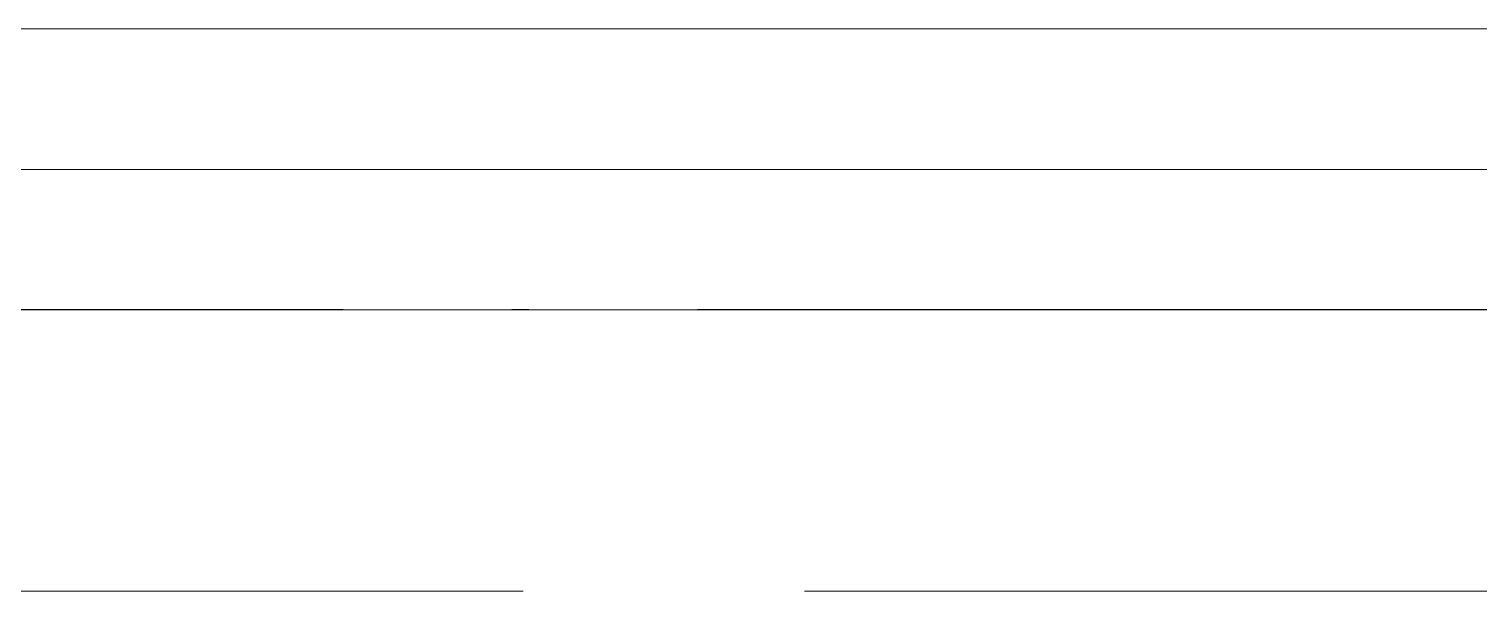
# Model space of a CAD drawing. Extents: x 27938 to 1507990, y 110129 to 923079.
# Drawn here: x 869641 to 870156, y 518140 to 518340 of the extents above; entities that cross this region are included whole.
import ezdxf

# ---------------------------------------------------------------- set-up
doc = ezdxf.new("R2010")
doc.units = 0
doc.header["$LTSCALE"] = 1000
doc.header["$MEASUREMENT"] = 0
doc.linetypes.add('DASH', pattern=[0.35, 0.25, -0.1])
doc.linetypes.add('DOTE', pattern=[2.42, 2, -0.2, 0.02, -0.2])
doc.layers.add('DOTE', color=1, linetype='Continuous')
doc.layers.add('平面-栏杆', color=135, linetype='Continuous', lineweight=15)
doc.layers.add('平面-看线', color=45, linetype='Continuous', lineweight=15)

# ---------------------------------------------------------------- blocks, each defined once
blk = doc.blocks.new('GDGDGDSDA')
at = {"layer": 'DOTE', "color": 0, "linetype": 'DOTE', "ltscale": 0.3}
blk.add_line((471334.82, 361558.33), (417334.82, 361558.33), dxfattribs=at)

msp = doc.modelspace()

# ---------------------------------------------------------------- linework, layer by layer
at = {"layer": '平面-栏杆', "color": 8}
for points in [[(869566.58, 518290.45), (874216.58, 518290.45)], [(869566.58, 518240.45), (874216.58, 518240.45)]]:
    msp.add_lwpolyline(points, dxfattribs=at)
at = {"layer": '平面-看线', "color": 8}
msp.add_lwpolyline([(869566.58, 518340.45), (874216.58, 518340.45)], dxfattribs=at)
at = {"layer": '平面-看线', "color": 8, "linetype": 'DASH'}
msp.add_lwpolyline([(869566.58, 518140.45), (874216.58, 518140.45)], dxfattribs=at)

# ---------------------------------------------------------------- block references
at = {"layer": 'DOTE', "color": 169}
msp.add_blockref('GDGDGDSDA', (408581.76, 156682.12), dxfattribs=at)

doc.saveas('drawing.dxf')
